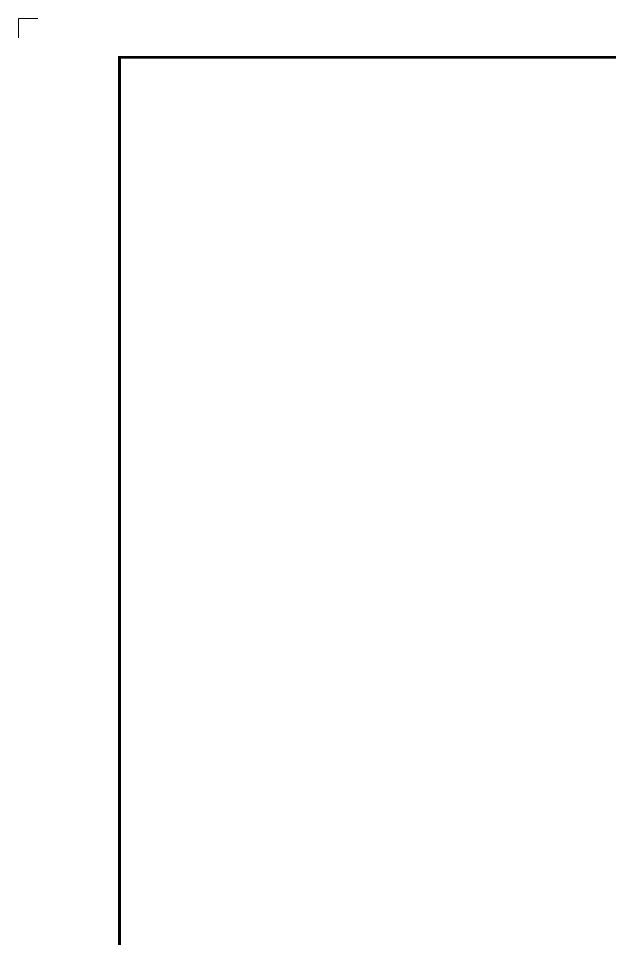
# Model space of a CAD drawing. Header units: millimetres. Extents: x 4969 to 37601, y -771 to 6478.
# Drawn here: x 4969 to 6793, y 3641 to 6478 of the extents above; entities that cross this region are included whole.
import ezdxf
from ezdxf.enums import TextEntityAlignment as Align

# ---------------------------------------------------------------- set-up
doc = ezdxf.new("R2010")
doc.units = ezdxf.units.MM
doc.header["$LTSCALE"] = 7
doc.header["$MEASUREMENT"] = 0
doc.layers.get('0').update_dxf_attribs({"linetype": 'CONTINUOUS'})
doc.layers.add('FORMAT-1', color=7, linetype='CONTINUOUS')
doc.styles.add('HAN', font='')
doc.styles.get('HAN').set_extended_font_data('GulimChe')

# ---------------------------------------------------------------- blocks, each defined once
blk = doc.blocks.new('format-a1')
at = {"color": 3, "lineweight": 9}
for p in [(0, 597), (5, 602)]:
    blk.add_line(p, (0, 602), dxfattribs=at)
at = {"layer": 'FORMAT-1', "color": 7, "const_width": 0.7}
blk.add_lwpolyline([(26, 10), (26, 592), (854, 592), (854, 10)], close=True, dxfattribs=at)
at = {"style": 'HAN'}
for tag, height, p in [('MODEL-NAME', 4.5, (811.39, 49.79)), ('SCALE', 4.05, (713.46, 41.94)), ('PART-NAME', 4.5, (811.39, 41.94)), ('DWG-NO', 4.5, (811.39, 34.02)), ('DRA-BY', 4.5, (623.33, 31.66)), ('CH-BY', 4.5, (648.06, 31.66)), ('APP-BY', 4.5, (672.8, 31.66)), ('관련업체명', 4.5, (733.83, 16.64)), ('DRA-DATE', 3.75, (623.33, 13.71)), ('CH-DATE', 3.75, (648.06, 13.71)), ('APP-DATE', 3.75, (672.8, 13.71))]:
    blk.add_attdef(tag, text='', height=height, dxfattribs=at).set_placement(p, align=Align.MIDDLE_CENTER)

msp = doc.modelspace()

# ---------------------------------------------------------------- block references
at = {"xscale": 12, "yscale": 12, "zscale": 12}
msp.add_blockref('format-a1', (4969.048, -746.069), dxfattribs=at)

doc.saveas('drawing.dxf')
